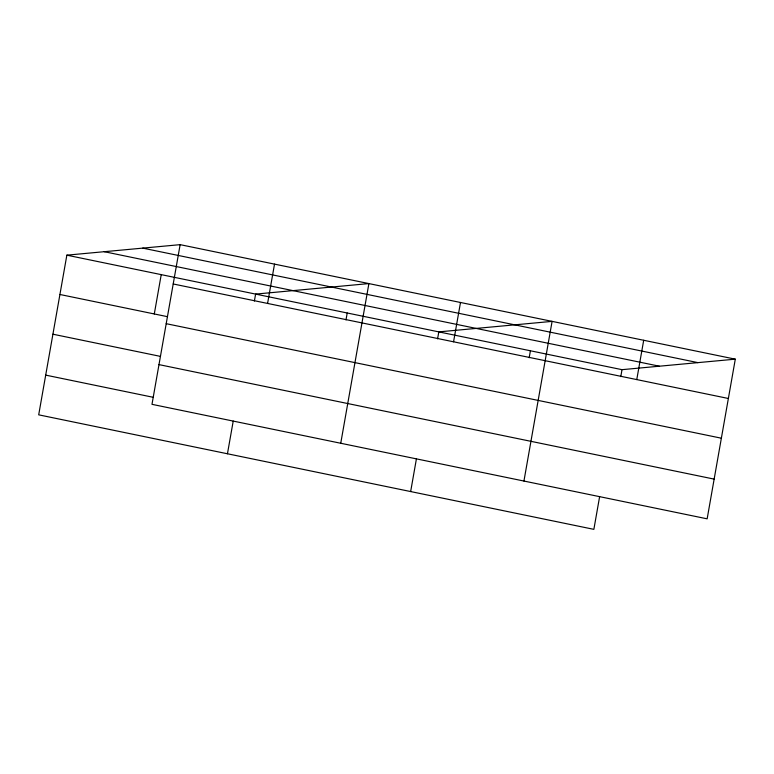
<?xml version="1.0" encoding="UTF-8"?>
<svg xmlns="http://www.w3.org/2000/svg" width="774" height="774" viewBox="0 0 774 774"><rect width="100%" height="100%" fill="white"/><g stroke="black" fill="none" stroke-linecap="round" stroke-linejoin="round"><path stroke-width="1.16" d="M180.139 244.652L151.985 404.328L707.146 518.832L735.3 359.165L180.139 244.652L66.854 255.168L38.7 414.835L593.861 529.348L599.627 496.637M154.297 313.954L161.234 274.635M227.45 453.767L233.226 421.066M254.385 301.038L255.604 294.101L368.898 283.584L340.744 443.26M267.581 303.447L274.518 264.118M345.988 319.933L347.207 312.996M410.655 491.558L416.422 458.847M437.591 338.828L438.81 331.882L552.094 321.374L523.94 481.051M453.564 341.798L460.501 302.479M529.184 357.723L530.413 350.777M620.787 376.609L622.015 369.672L735.3 359.165M636.77 379.589L643.697 340.27M142.755 248.125L697.916 362.629M104.238 251.695L659.4 366.208M66.854 255.168L622.015 369.672M173.212 283.971L728.363 398.484M59.917 294.488L167.271 316.634M166.207 323.687L721.368 438.2M52.922 334.204L160.276 356.35M158.989 364.612L714.15 479.116M45.705 375.119L153.058 397.265"/></g></svg>
